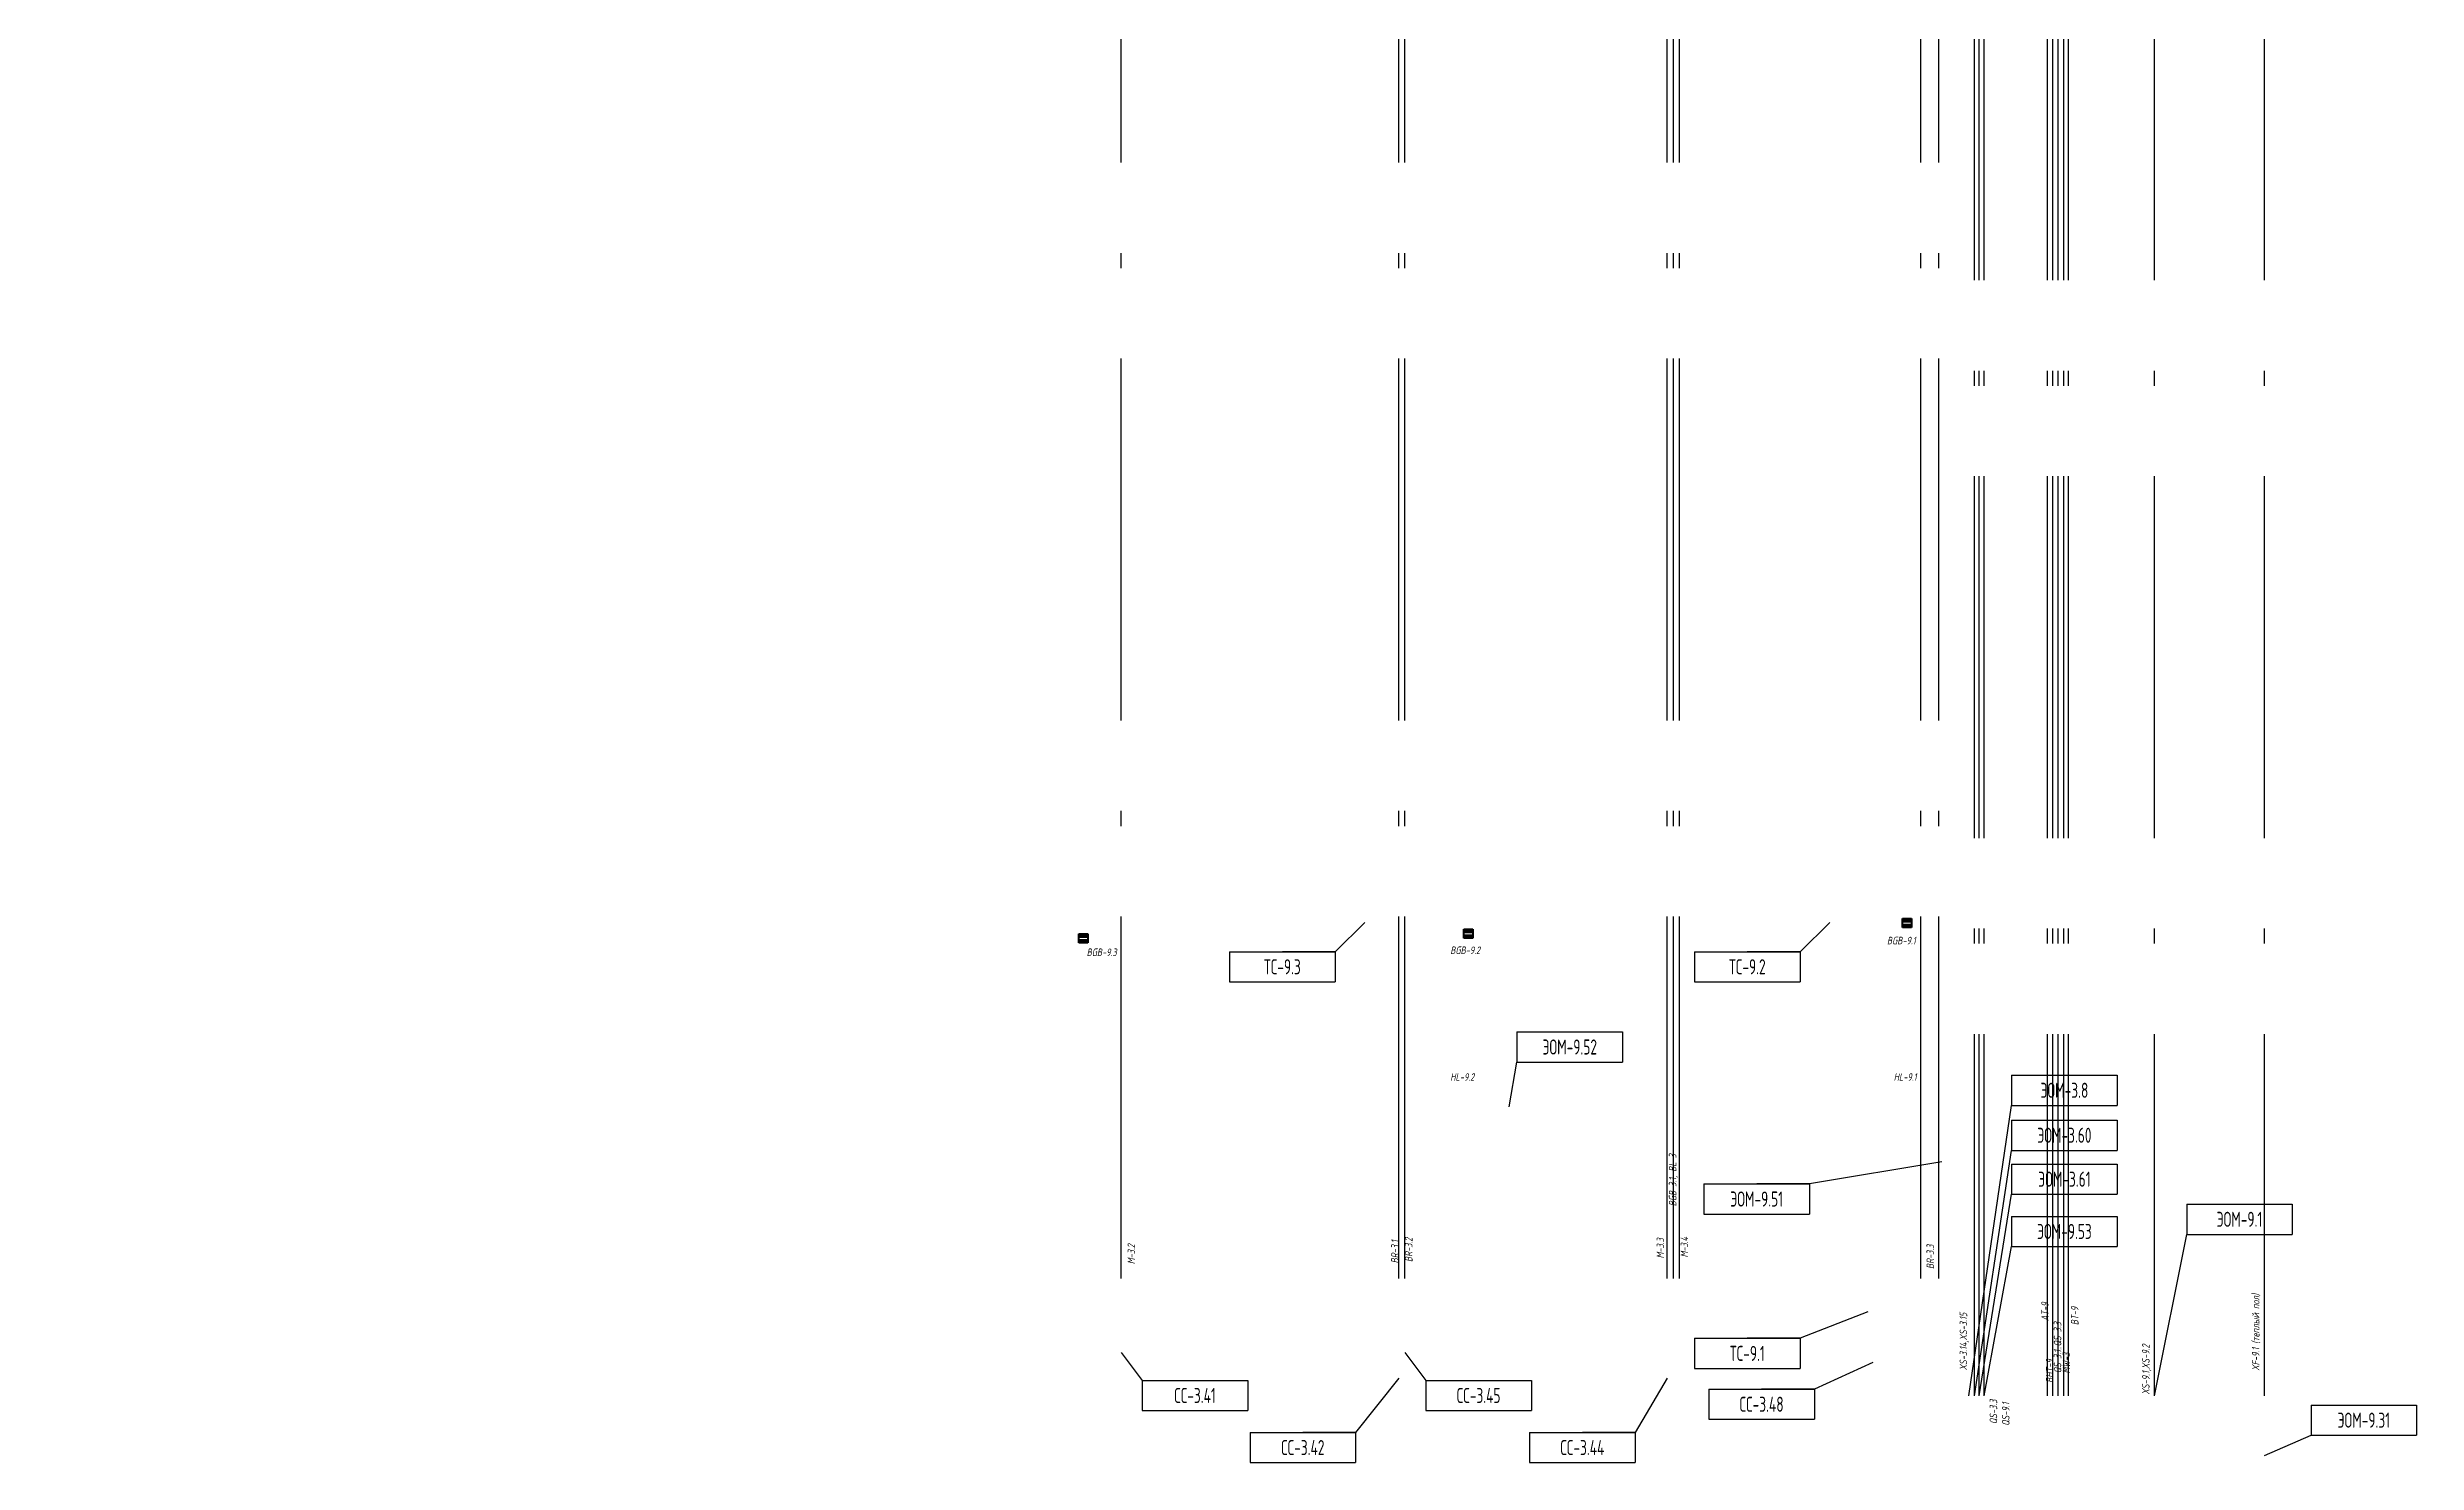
# Model space of a CAD drawing. Header units: millimetres. Extents: x -7022 to 24250, y -3577 to 31792.
# Drawn here: x 981 to 8835, y 13019 to 17712 of the extents above; entities that cross this region are included whole.
import ezdxf
from ezdxf.enums import TextEntityAlignment as Align

# ---------------------------------------------------------------- set-up
doc = ezdxf.new("R2010")
doc.units = ezdxf.units.MM
doc.linetypes.add('ACAD_ISO10W100', pattern=[18.5, 12, -3, 0.5, -3])
doc.layers.add('02 ЭОМ и СС', color=7, linetype='Continuous')
doc.layers.add('100 noprint', color=1, linetype='Continuous', plot=False)
doc.styles.add('GOST typeA', font='')
doc.styles.get("Standard").update_dxf_attribs({"font": ''})
doc.styles.add('ГОСТ-ISOCPEUR', font='isocpeui.ttf', dxfattribs={"width": 0.8})
doc.styles.get('GOST typeA').set_extended_font_data('GOST type A')
doc.styles.get('Standard').set_extended_font_data('Ubuntu')
doc.dimstyles.new('ISO-25', dxfattribs={"dimtxt": 2.5, "dimasz": 2.5, "dimexe": 1.25, "dimexo": 0.625, "dimtad": 1, "dimtxsty": 'Standard', "dimcen": 2.5, "dimadec": 0, "dimazin": 0, "dimtfac": 1, "dimtmove": 0, "dimatfit": 3, "dimfxl": 1, "dimarcsym": 0})

# ---------------------------------------------------------------- blocks, each defined once
blk = doc.blocks.new('*T80')
at = {"layer": '02 ЭОМ и СС', "color": 0, "lineweight": -2}
for p, q in [((0, 0), (350, 0)), ((0, 0), (0, -100)), ((350, 0), (350, -100)), ((0, -100), (350, -100))]:
    blk.add_line(p, q, dxfattribs=at)
at = {"layer": '02 ЭОМ и СС', "color": 0, "lineweight": -2, "insert": (175, -50), "char_height": 50, "width": 330, "attachment_point": 5, "style": 'GOST typeA'}
blk.add_mtext('{\\W0.8;ЭОМ-9.31}', dxfattribs=at)
blk = doc.blocks.new('*T81')
at = {"layer": '02 ЭОМ и СС', "color": 0, "lineweight": -2}
for p, q in [((0, 0), (350, 0)), ((0, 0), (0, -100)), ((350, 0), (350, -100)), ((0, -100), (350, -100))]:
    blk.add_line(p, q, dxfattribs=at)
at = {"layer": '02 ЭОМ и СС', "color": 0, "lineweight": -2, "insert": (175, -50), "char_height": 50, "width": 330, "attachment_point": 5, "style": 'GOST typeA'}
blk.add_mtext('{\\W0.8;ЭОМ-9.1}', dxfattribs=at)
blk = doc.blocks.new('*T82')
at = {"layer": '02 ЭОМ и СС', "color": 0, "lineweight": -2}
for p, q in [((0, 0), (350, 0)), ((0, 0), (0, -100)), ((350, 0), (350, -100)), ((0, -100), (350, -100))]:
    blk.add_line(p, q, dxfattribs=at)
at = {"layer": '02 ЭОМ и СС', "color": 0, "lineweight": -2, "insert": (175, -50), "char_height": 50, "width": 330, "attachment_point": 5, "style": 'GOST typeA'}
blk.add_mtext('{\\W0.8;ЭОМ-9.53}', dxfattribs=at)
blk = doc.blocks.new('*T83')
at = {"layer": '02 ЭОМ и СС', "color": 0, "lineweight": -2}
for p, q in [((0, 0), (350, 0)), ((0, 0), (0, -100)), ((350, 0), (350, -100)), ((0, -100), (350, -100))]:
    blk.add_line(p, q, dxfattribs=at)
at = {"layer": '02 ЭОМ и СС', "color": 0, "lineweight": -2, "insert": (175, -50), "char_height": 50, "width": 330, "attachment_point": 5, "style": 'GOST typeA'}
blk.add_mtext('{\\W0.8;ЭОМ-3.61}', dxfattribs=at)
blk = doc.blocks.new('*T84')
at = {"layer": '02 ЭОМ и СС', "color": 0, "lineweight": -2}
for p, q in [((0, 0), (350, 0)), ((0, 0), (0, -100)), ((350, 0), (350, -100)), ((0, -100), (350, -100))]:
    blk.add_line(p, q, dxfattribs=at)
at = {"layer": '02 ЭОМ и СС', "color": 0, "lineweight": -2, "insert": (175, -50), "char_height": 50, "width": 330, "attachment_point": 5, "style": 'GOST typeA'}
blk.add_mtext('{\\W0.8;ЭОМ-9.51}', dxfattribs=at)
blk = doc.blocks.new('*T85')
at = {"layer": '02 ЭОМ и СС', "color": 0, "lineweight": -2}
for p, q in [((0, 0), (350, 0)), ((0, 0), (0, -100)), ((350, 0), (350, -100)), ((0, -100), (350, -100))]:
    blk.add_line(p, q, dxfattribs=at)
at = {"layer": '02 ЭОМ и СС', "color": 0, "lineweight": -2, "insert": (175, -50), "char_height": 50, "width": 330, "attachment_point": 5, "style": 'GOST typeA'}
blk.add_mtext('{\\W0.8;ЭОМ-9.52}', dxfattribs=at)
blk = doc.blocks.new('*T87')
at = {"layer": '02 ЭОМ и СС', "color": 0, "lineweight": -2}
for p, q in [((0, 0), (350, 0)), ((0, 0), (0, -100)), ((350, 0), (350, -100)), ((0, -100), (350, -100))]:
    blk.add_line(p, q, dxfattribs=at)
at = {"layer": '02 ЭОМ и СС', "color": 0, "lineweight": -2, "insert": (175, -50), "char_height": 50, "width": 330, "attachment_point": 5, "style": 'GOST typeA'}
blk.add_mtext('{\\W0.8;ЭОМ-3.60}', dxfattribs=at)
blk = doc.blocks.new('*T90')
at = {"layer": '02 ЭОМ и СС', "color": 0, "lineweight": -2}
for p, q in [((0, 0), (350, 0)), ((0, 0), (0, -100)), ((350, 0), (350, -100)), ((0, -100), (350, -100))]:
    blk.add_line(p, q, dxfattribs=at)
at = {"layer": '02 ЭОМ и СС', "color": 0, "lineweight": -2, "insert": (175, -50), "char_height": 50, "width": 330, "attachment_point": 5, "style": 'GOST typeA'}
blk.add_mtext('{\\W0.8;ЭОМ-3.8}', dxfattribs=at)
blk = doc.blocks.new('геркон')
at = {"lineweight": -2}
for points in [[(3, 2), (3, 3), (0, 3), (0, 2)], [(3, 0), (3, 1), (0, 1), (0, 0)]]:
    blk.add_hatch(color=0, dxfattribs=at).paths.add_polyline_path(points)
at = {"color": 0, "lineweight": -2}
for p, q in [((0, 0), (0, 3)), ((0, 3), (3, 3)), ((0, 2), (3, 2)), ((0, 1), (3, 1)), ((3, 0), (0, 0)), ((3, 3), (3, 0))]:
    blk.add_line(p, q, dxfattribs=at)
blk = doc.blocks.new('*T102')
at = {"layer": '02 ЭОМ и СС', "color": 0, "lineweight": -2}
for p, q in [((0, 0), (350, 0)), ((0, 0), (0, -100)), ((350, 0), (350, -100)), ((0, -100), (350, -100))]:
    blk.add_line(p, q, dxfattribs=at)
at = {"layer": '02 ЭОМ и СС', "color": 0, "lineweight": -2, "insert": (175, -50), "char_height": 50, "width": 330, "attachment_point": 5, "style": 'GOST typeA'}
blk.add_mtext('{\\W0.8;СС-3.48}', dxfattribs=at)
blk = doc.blocks.new('*T103')
at = {"layer": '02 ЭОМ и СС', "color": 0, "lineweight": -2}
for p, q in [((0, 0), (350, 0)), ((0, 0), (0, -100)), ((350, 0), (350, -100)), ((0, -100), (350, -100))]:
    blk.add_line(p, q, dxfattribs=at)
at = {"layer": '02 ЭОМ и СС', "color": 0, "lineweight": -2, "insert": (175, -50), "char_height": 50, "width": 330, "attachment_point": 5, "style": 'GOST typeA'}
blk.add_mtext('{\\W0.8;ТС-9.1}', dxfattribs=at)
blk = doc.blocks.new('*T104')
at = {"layer": '02 ЭОМ и СС', "color": 0, "lineweight": -2}
for p, q in [((0, 0), (350, 0)), ((0, 0), (0, -100)), ((350, 0), (350, -100)), ((0, -100), (350, -100))]:
    blk.add_line(p, q, dxfattribs=at)
at = {"layer": '02 ЭОМ и СС', "color": 0, "lineweight": -2, "insert": (175, -50), "char_height": 50, "width": 330, "attachment_point": 5, "style": 'GOST typeA'}
blk.add_mtext('{\\W0.8;ТС-9.2}', dxfattribs=at)
blk = doc.blocks.new('*T105')
at = {"layer": '02 ЭОМ и СС', "color": 0, "lineweight": -2}
for p, q in [((0, 0), (350, 0)), ((0, 0), (0, -100)), ((350, 0), (350, -100)), ((0, -100), (350, -100))]:
    blk.add_line(p, q, dxfattribs=at)
at = {"layer": '02 ЭОМ и СС', "color": 0, "lineweight": -2, "insert": (175, -50), "char_height": 50, "width": 330, "attachment_point": 5, "style": 'GOST typeA'}
blk.add_mtext('{\\W0.8;ТС-9.3}', dxfattribs=at)
blk = doc.blocks.new('*T108')
at = {"layer": '02 ЭОМ и СС', "color": 0, "lineweight": -2}
for p, q in [((0, 0), (350, 0)), ((0, 0), (0, -100)), ((350, 0), (350, -100)), ((0, -100), (350, -100))]:
    blk.add_line(p, q, dxfattribs=at)
at = {"layer": '02 ЭОМ и СС', "color": 0, "lineweight": -2, "insert": (175, -50), "char_height": 50, "width": 330, "attachment_point": 5, "style": 'GOST typeA'}
blk.add_mtext('{\\W0.8;СС-3.44}', dxfattribs=at)
blk = doc.blocks.new('*T109')
at = {"layer": '02 ЭОМ и СС', "color": 0, "lineweight": -2}
for p, q in [((0, 0), (350, 0)), ((0, 0), (0, -100)), ((350, 0), (350, -100)), ((0, -100), (350, -100))]:
    blk.add_line(p, q, dxfattribs=at)
at = {"layer": '02 ЭОМ и СС', "color": 0, "lineweight": -2, "insert": (175, -50), "char_height": 50, "width": 330, "attachment_point": 5, "style": 'GOST typeA'}
blk.add_mtext('{\\W0.8;СС-3.45}', dxfattribs=at)
blk = doc.blocks.new('*T110')
at = {"layer": '02 ЭОМ и СС', "color": 0, "lineweight": -2}
for p, q in [((0, 0), (350, 0)), ((0, 0), (0, -100)), ((350, 0), (350, -100)), ((0, -100), (350, -100))]:
    blk.add_line(p, q, dxfattribs=at)
at = {"layer": '02 ЭОМ и СС', "color": 0, "lineweight": -2, "insert": (175, -50), "char_height": 50, "width": 330, "attachment_point": 5, "style": 'GOST typeA'}
blk.add_mtext('{\\W0.8;СС-3.42}', dxfattribs=at)
blk = doc.blocks.new('*T111')
at = {"layer": '02 ЭОМ и СС', "color": 0, "lineweight": -2}
for p, q in [((0, 0), (350, 0)), ((0, 0), (0, -100)), ((350, 0), (350, -100)), ((0, -100), (350, -100))]:
    blk.add_line(p, q, dxfattribs=at)
at = {"layer": '02 ЭОМ и СС', "color": 0, "lineweight": -2, "insert": (175, -50), "char_height": 50, "width": 330, "attachment_point": 5, "style": 'GOST typeA'}
blk.add_mtext('{\\W0.8;СС-3.41}', dxfattribs=at)

msp = doc.modelspace()

# ---------------------------------------------------------------- linework, layer by layer
at = {"layer": '100 noprint', "color": 1, "linetype": 'ACAD_ISO10W100', "lineweight": -2, "ltscale": 100, "flags": 128}
for points in [[(4541.2, 13630.1), (4541.2, 26085.1, 1), (-6872.2, 26085.1)], [(5461.2, 13630.1), (5461.2, 26085.1, 1), (-5952.2, 26085.1)], [(5481.2, 13630.1), (5481.2, 26085.1, 1), (-5932.2, 26085.1)], [(6351.2, 13630.1), (6351.2, 26085.1, 1), (-5062.2, 26085.1)], [(6371.2, 13630.1), (6371.2, 26085.1, 1), (-5042.2, 26085.1)], [(6391.2, 13630.1), (6391.2, 26085.1, 1), (-5022.2, 26085.1)], [(7251.2, 13630.1), (7251.2, 26085.1, 1), (-4162.2, 26085.1)], [(7369.2, 13240.1), (7369.2, 26085.1, 1), (-4044.2, 26085.1)], [(7385.2, 13240.1), (7385.2, 26085.1, 1), (-4028.2, 26085.1)], [(7401.2, 13240.1), (7401.2, 26085.1, 1), (-4012.2, 26085.1)], [(7611.2, 13240.1), (7611.2, 26085.1, 1), (-3802.2, 26085.1)], [(7629.2, 13240.1), (7629.2, 26085.1, 1), (-3784.2, 26085.1)], [(7647.2, 13240.1), (7647.2, 26085.1, 1), (-3766.2, 26085.1)], [(7665.2, 13240.1), (7665.2, 26085.1, 1), (-3748.2, 26085.1)], [(7681.2, 13240.1), (7681.2, 26085.1, 1), (-3732.2, 26085.1)], [(7965.7, 13240.1), (7965.7, 26085.1, 1), (-3447.7, 26085.1)], [(8331.2, 13240.1), (8331.2, 26085.1, 1), (-3082.2, 26085.1)]]:
    msp.add_lwpolyline(points, format="xyb", dxfattribs=at)
at = {"layer": '100 noprint', "color": 1, "linetype": 'ACAD_ISO10W100', "lineweight": -2, "ltscale": 100}
msp.add_lwpolyline([(7191.2, 13630.1), (7191.2, 26085.1, 1), (-4102.2, 26085.1)], format="xyb", dxfattribs=at)

# ---------------------------------------------------------------- block references
for name, p in [('*T105', (4900.1, 14713.4)), ('*T104', (6441.4, 14713.4)), ('*T85', (5852.8, 14447.4)), ('*T90', (7492.5, 14303.8)), ('*T87', (7492.5, 14154.7)), ('*T83', (7492.5, 14009)), ('*T84', (6472.4, 13943.2)), ('*T82', (7492.5, 13835.8)), ('*T81', (8072.8, 13876)), ('*T103', (6441.4, 13431.3)), ('*T111', (4610.7, 13291.8)), ('*T109', (5550.7, 13291.8)), ('*T102', (6488.8, 13262.7)), ('*T80', (8485, 13209.9)), ('*T110', (4967.9, 13119.1)), ('*T108', (5894.6, 13119.1))]:
    msp.add_blockref(name, p)
at = {"layer": '02 ЭОМ и СС', "lineweight": 40, "xscale": 10, "yscale": 10, "zscale": 10}
for p in [(4400.8, 14742.3), (5676.7, 14758.3), (7130.8, 14793.4)]:
    msp.add_blockref('геркон', p, dxfattribs=at)

# ---------------------------------------------------------------- texts
at = {"layer": '02 ЭОМ и СС', "linetype": 'Continuous', "style": 'ГОСТ-ISOCPEUR', "width": 0.8}
for s, p in [('BGB-9.3', (4525.9, 14699.1)), ('BGB-9.2', (5730.9, 14705.7)), ('BGB-9.1', (7174.8, 14737.9)), ('HL-9.2', (5711.4, 14285.2)), ('HL-9.1', (7177.7, 14285.2))]:
    msp.add_text(s, height=25, dxfattribs=at).set_placement(p, align=Align.RIGHT)
for s, p in [('BGB-3.1, BL-3', (6381.3, 14042.6)), ('M-3.2', (4586.9, 13743.7)), ('BR-3.1', (5460.8, 13756.9)), ('BR-3.2', (5506.6, 13765.1)), ('M-3.3', (6340.5, 13763.3)), ('M-3.4', (6420.1, 13767.5)), ('BR-3.3', (7235.4, 13742.2)), ('XS-3.14,XS-3.15', (7345.2, 13516.2)), ('AT-9', (7615.8, 13550.6)), ('BT-9', (7714.3, 13536)), ('BHT-9', (7631.2, 13361.9)), ('MW-3', (7686.5, 13383.8)), ('QS-3.3', (7444.7, 13228.1)), ('QS-9.1', (7485.6, 13218.8))]:
    msp.add_text(s, height=25, rotation=90, dxfattribs=at).set_placement(p, align=Align.RIGHT)
at = {"layer": '02 ЭОМ и СС', "color": 7, "linetype": 'Continuous', "style": 'ГОСТ-ISOCPEUR', "width": 0.8}
msp.add_text('XF-9.1 (теплый пол)', height=25, rotation=90, dxfattribs=at).set_placement((8314.2, 13578.9), align=Align.RIGHT)
at = {"layer": '02 ЭОМ и СС', "linetype": 'Continuous', "style": 'ГОСТ-ISOCPEUR', "width": 0.8}
for s, p in [('QS-3.1..QS-3.3', (7657.2, 13315.9)), ('XS-9.1,XS-9.2', (7949.9, 13244.5))]:
    msp.add_text(s, height=25, rotation=90, dxfattribs=at).set_placement(p)

# ---------------------------------------------------------------- leaders
at = {"layer": '02 ЭОМ и СС', "lineweight": -2, "has_arrowhead": 0}
for points in [[(5348.7, 14810.1), (5250.1, 14713.4), (5075.1, 14713.4)], [(6890, 14810.1), (6791.4, 14713.4), (6616.4, 14713.4)], [(5827.1, 14199), (5852.8, 14347.4), (6027.8, 14347.4)], [(7351.2, 13240.1), (7492.5, 14203.8), (7667.5, 14203.8)], [(7261.2, 14016.2), (6822.4, 13943.2), (6647.4, 13943.2)], [(7369.2, 13240.1), (7492.5, 14054.7), (7667.5, 14054.7)], [(7385.2, 13240.1), (7492.5, 13909), (7667.5, 13909)], [(7965.7, 13240.1), (8072.8, 13776), (8247.8, 13776)], [(7401.2, 13240.1), (7492.5, 13735.8), (7667.5, 13735.8)], [(7016.4, 13519.2), (6791.4, 13431.3), (6616.4, 13431.3)], [(4541.2, 13384.1), (4610.7, 13291.8), (4785.7, 13291.8)], [(5481.2, 13384.1), (5550.7, 13291.8), (5725.7, 13291.8)], [(5461.2, 13298.9), (5317.9, 13119.1), (5142.9, 13119.1)], [(6351.2, 13298.9), (6244.6, 13119.1), (6069.6, 13119.1)], [(7032.4, 13350.6), (6838.8, 13262.7), (6663.8, 13262.7)], [(8331.2, 13042.3), (8485, 13109.9), (8660, 13109.9)]]:
    msp.add_leader(points, dimstyle='ISO-25', override={"dimasz": 50, "dimgap": 1, "dimtad": 0, "dimldrblk": 'ArchTick'}, dxfattribs=at)

doc.saveas('drawing.dxf')
